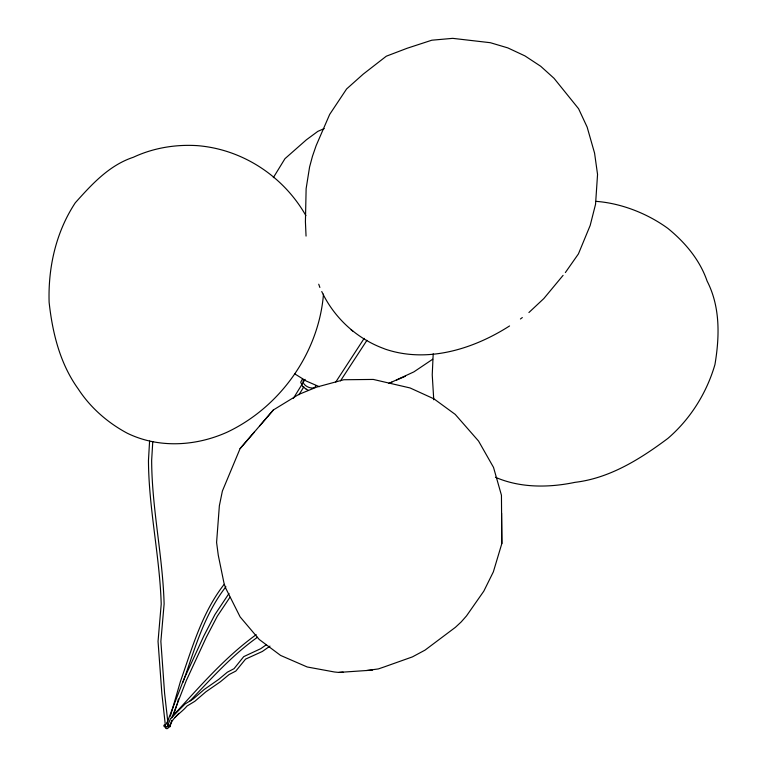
<?xml version="1.0" encoding="UTF-8"?>
<svg xmlns="http://www.w3.org/2000/svg" width="767" height="767" viewBox="0 0 767 767"><rect width="100%" height="100%" fill="white"/><g stroke="black" fill="none" stroke-linecap="round" stroke-linejoin="round"><path stroke-width="1.15" d="M149.584 441.092L148.462 460.497C148.712 508.588 159.747 556.075 161.214 604.156L158.04 641.356L161.856 693.531L165.624 727.73M152.777 441.6L151.655 460.305C151.818 508.387 162.757 555.883 164.119 603.955L160.869 641.413L164.589 693.176L167.791 721.565M323.482 294.135C318.756 352.724 280.358 406.922 227.32 432.099C195.94 446.289 158.75 448.532 127.312 433.24C107.725 422.79 90.391 407.651 78.272 389.013C59.951 363.616 52.472 332.897 49.117 302.275C48.053 267.376 55.924 232.152 75.3 202.766C91.867 184.291 109.077 165.288 133.343 157.264C153.295 147.945 175.346 144.282 197.272 145.634C242.535 149.22 283.579 176.295 305.889 215.632M433.202 353.798L432.233 374.804L433.758 399.76M177.589 702.38L178.5 699.005M259.649 425.886L273.388 409.952L298.766 394.43L316.656 387.105L343.779 379.751L373.289 379.435L410.057 387.949L433.921 398.83L455.224 414.391L478.56 441.063L493.526 467.4L501.445 495.252L501.819 543.602L493.344 571.885L483.804 591.165L466.489 615.93L461.207 621.922L455.425 627.31L425.033 650.119L412.425 656.888L384.037 666.983L378.323 668.929L366.636 670.521M170.351 716.186L180.466 681.345C192.249 647.856 201.913 612.795 224.156 584.358M169.996 725.831L171.808 720.299M173.256 715.87L177.225 703.694M182.968 682.333C194.693 649.4 204.041 614.779 225.91 586.745M166.832 723.214L183.687 679.754L203.792 636.025L214.904 614.626L229.007 593.457M167.685 725.496L170.533 718.621L185.087 703.981L193.092 699.063L204.195 689.504L218.7 679.399L227.358 672.18L234.05 668.671L243.724 656.629L260.809 648.652L266.485 644.644M171.798 717.931L186.256 680.674L206.285 637.348L217.358 616.122L229.985 597.225M170.111 726.493C171.674 717.442 180.523 713.78 187.023 706.024L194.77 701.345L205.892 691.805L220.417 681.738L229.093 674.557L235.824 671.077L245.555 659.121L262.343 651.471L269.984 646.121M273.388 409.952L240.081 448.618L222.382 491.053L219.362 505.779L216.591 542.422L218.279 555.289L224.041 583.351L225.709 588.174L240.119 616.898L259.236 639.477L280.597 655.43L307.212 666.983L334.383 671.978L338.698 672.429L372.513 670.109M293.368 398.38L305.074 379.349M298.909 394.775L303.857 386.827M273.32 177.656L284.96 158.683L306.388 139.805L317.835 131.368L324.24 128.578M335.783 382.004L364.181 338.362M340.481 380.863L366.952 340.308M565.346 272.573L578.423 253.906L590.187 225.431L595.547 204.271L597.551 174.445L594.569 153.112L587.139 127.082L578.586 108.732L554.033 78.301L540.716 66.278L524.983 55.924L507.831 47.899L490.334 42.703L452.703 38.35L431.802 40.21L407.152 48.254L386.309 56.202L363.213 74.14L346.617 88.943L329.676 114.417L316.157 145.586L312.476 156.247L309.58 167.005L306.129 188.653L305.419 221.797L306.052 236.083M563.093 275.353L543.841 298.545L528.914 312.524M240.081 448.618L254.347 432.08M189.9 701.048C211.222 678.737 232.133 655.181 257.434 637.281M172.997 715.688C199.219 687.309 224.712 657.348 256.207 634.673M174.866 717.605L178.912 713.329M302.313 379.262L300.702 382.234L302.725 386.721M432.703 359.224L413.864 371.89L389.195 383.279M520.429 318.986L522.327 317.567M509.556 325.956C473.412 349.1 427.382 363.453 385.216 349.129L383.855 348.573C356.645 338.602 334.067 317.73 321.757 291.537M388.879 383.423L391.822 382.158M396.491 380.106L405.302 376.3M338.698 672.429L343.108 672.113M596.141 201.366C621.28 203.245 647.406 213.504 667.856 228.384C685.027 242.314 699.849 259.908 707.097 281.058C720.395 306.944 719.628 336.588 714.949 364.546C706.695 392.982 690.358 419.06 667.904 438.388C640.378 458.954 609.87 478.186 575.02 482.338C548.846 487.802 520.304 488.09 495.434 477.266M294.557 373.75L306.388 381.094L319.331 386.712M306.11 389.233L308.056 390.077M351.171 329.954L352.753 331.056M318.736 284.221L319.877 287.462M501.58 513.113L501.819 543.602M166.123 726.828A1.333 0.92 41.6 0 1 164.684 726.934A1.333 0.92 41.6 0 1 163.898 725.438A1.333 0.92 41.6 0 1 165.212 725.074M169.91 725.246A1.333 0.709 17.8 0 1 169.852 725.975M168.376 725.956A1.333 0.709 17.8 0 1 167.887 724.604M167.8 726.685A1.342 1.093 -7.2 0 1 167.915 728.286A1.342 1.093 -7.2 0 1 165.94 728.324A1.342 1.093 -7.2 0 1 166.171 726.713M168.519 724.786A1.342 1.016 15.9 0 1 166.803 724A1.342 1.016 15.9 0 1 167.561 722.754M169.89 724.901A1.333 1.304 12.7 0 1 169.488 727.049A1.333 1.304 12.7 0 1 167.637 725.841M315.764 385.763A6.788 3.749 25.4 0 1 310.683 387.881A6.788 3.749 25.4 0 1 303.742 383.567M303.214 382.417A6.788 3.749 25.4 0 1 304.163 379.694M306.263 389.042A7.382 4.084 25.4 0 1 303.281 386.865"/></g></svg>
